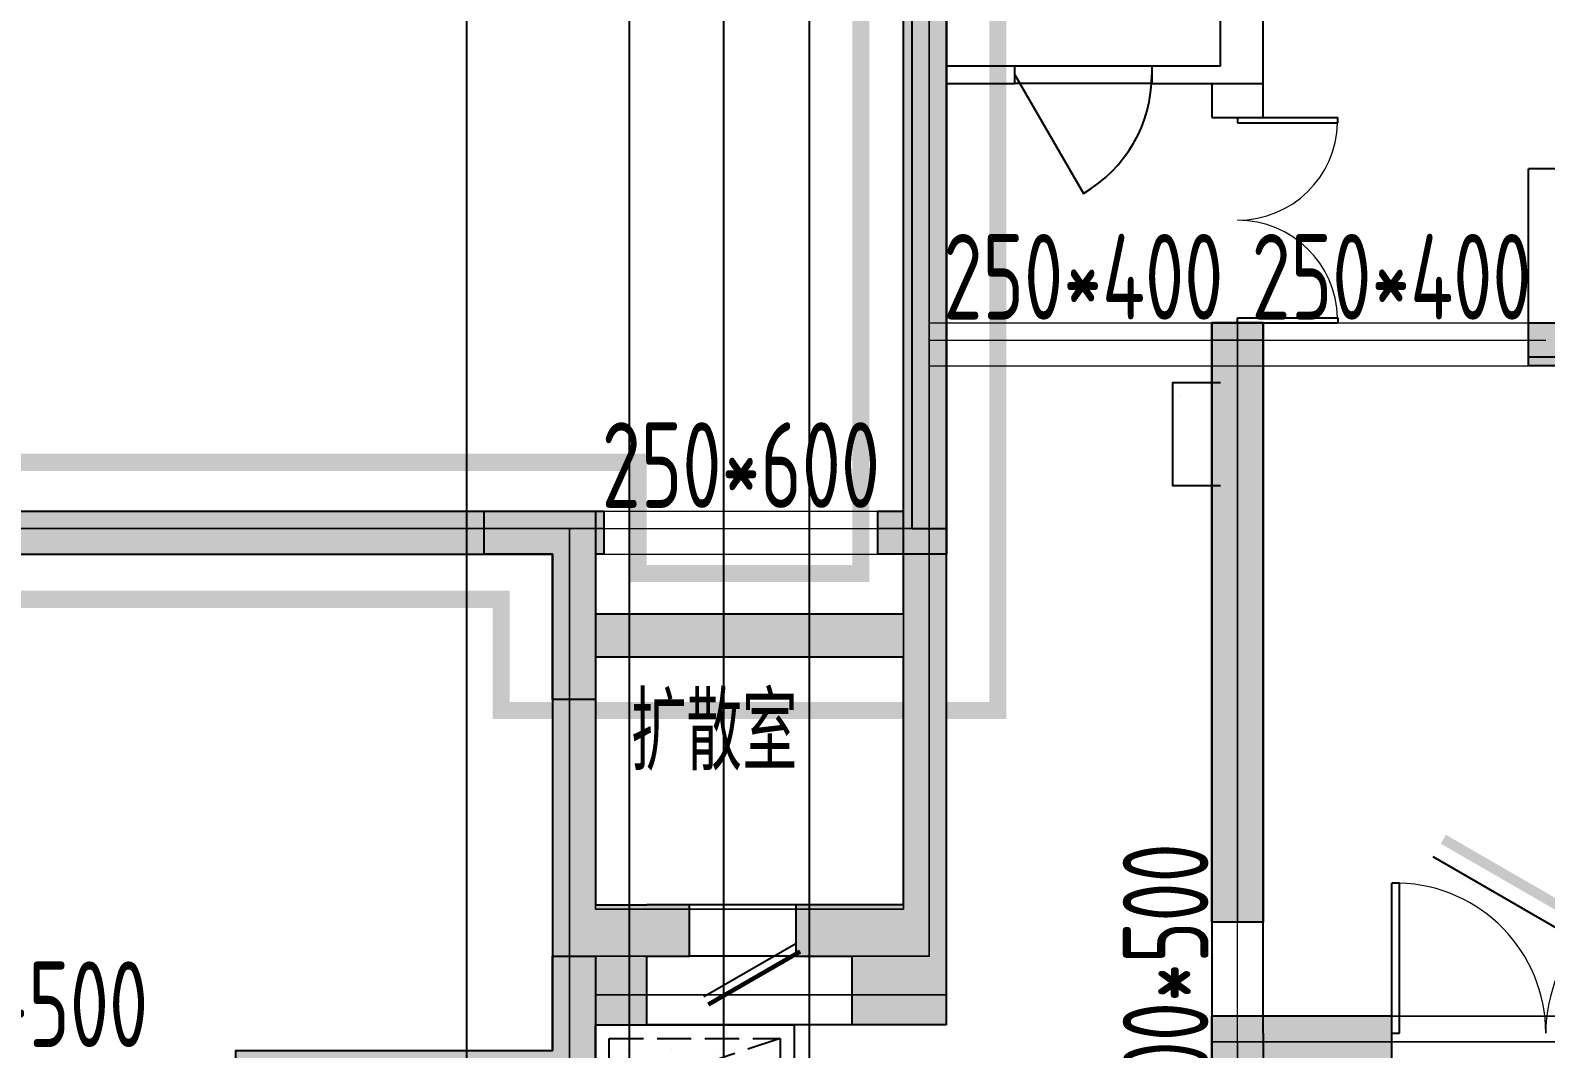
# Model space of a CAD drawing. Extents: x 369444 to 684549, y -549309 to 575337.
# Drawn here: x 486624 to 495474, y 456017 to 461967 of the extents above; entities that cross this region are included whole.
import ezdxf

# ---------------------------------------------------------------- set-up
doc = ezdxf.new("R2010")
doc.units = 0
doc.header["$LTSCALE"] = 1000
doc.header["$MEASUREMENT"] = 0
doc.linetypes.add('__DASH', pattern=[0.35, 0.25, -0.1])
doc.linetypes.add('DASH', pattern=[0.35, 0.25, -0.1])
for name, color, linetype, lineweight, true_color in [('-1-0-1', 7, 'Continuous', 0, 0xc0c0c0), ('-1-1-2', 7, 'Continuous', 0, 0xc0c0c0), ('-2-0-1', 1, 'Continuous', 0, 0xff0000), ('-2-1-2', 9, 'Continuous', 0, 0x808080), ('1-6-1', 7, 'Continuous', 0, 0x55ff55), ('1-6-2', 7, 'Continuous', 0, 0x55ff55), ('12-6-1', 4, 'Continuous', 0, 0x00ffff), ('12-6-2', 4, 'Continuous', 0, 0x00ffff), ('12-6-5', 4, 'Continuous', 0, 0x00ffff)]:
    doc.layers.add(name, color=color, linetype=linetype, lineweight=lineweight, true_color=true_color)
for name, color, linetype in [('AIRD-PLUM', 122, 'Continuous'), ('DOTE', 1, 'Continuous'), ('PUB_HATCH', 8, 'Continuous'), ('S-索引', 123, 'Continuous'), ('WALL', 9, 'Continuous'), ('WINDOW', 4, 'Continuous'), ('填充', 8, 'Continuous'), ('文字', 2, 'Continuous'), ('砼墙', 151, 'Continuous'), ('防火分区线', 7, 'Continuous')]:
    doc.layers.add(name, color=color, linetype=linetype)
doc.styles.add('_TCH_DIM', font='SIMPLEX', dxfattribs={"bigfont": 'GBCBIG'})
doc.styles.add('yjkcad', font='yjkeng.shx', dxfattribs={"width": 0.7, "height": 250, "bigfont": 'yjkchn.shx'})
doc.styles.add('说明', font='TSSDENG', dxfattribs={"width": 0.7, "bigfont": 'HZTXT'})

# ---------------------------------------------------------------- blocks, each defined once
blk = doc.blocks.new('$DorLib2D$00000002')
for p, q in [((-0.5, 0), (-0.5, 0.4875)), ((-0.475, 0.4875), (-0.5, 0.4875)), ((-0.475, 0), (-0.475, 0.4875)), ((0.475, 0), (0.475, 0.4875)), ((0.475, 0.4875), (0.5, 0.4875)), ((0.5, 0), (0.5, 0.4875)), ((-0.5, 0), (-0.475, 0)), ((0.5, 0), (0.475, 0))]:
    blk.add_line(p, q)
at = {"lineweight": 13}
for centre, start, end in [((-0.4875, 0), 0, 88.5307), ((0.4875, 0), 91.4693, 180)]:
    blk.add_arc(centre, 0.4875, start, end, dxfattribs=at)
blk = doc.blocks.new('$DORLIB2D$00000228')
at = {"color": 0, "lineweight": -2}
blk.add_line((0.5, 0), (0, 0.866), dxfattribs=at)
blk.add_arc((0.5, 0), 1, 120, 180, dxfattribs=at)
blk = doc.blocks.new('$DorLib2D$00000193')
at = {"color": 0}
blk.add_line((-0.5, 0.1), (0.366, 0.6), dxfattribs=at)
at = {"color": 0, "const_width": 0.0333}
blk.add_lwpolyline([(-0.5333, 0.1577), (0.3327, 0.6577)], dxfattribs=at)
blk = doc.blocks.new('JSK1000')
at = {"layer": 'AIRD-PLUM'}
h = blk.add_hatch(dxfattribs=at)
h.set_pattern_fill('DOTS', color=8, scale=80, style=0)
h.set_pattern_definition([(0, (-20, -20), (63.5, 127), [0, -127])])
h.paths.add_polyline_path([(80, 1080), (80, 80), (321, 803.3), (1080, 1080)])
at = {"layer": 'AIRD-PLUM', "ltscale": 0.25}
blk.add_lwpolyline([(0, 0), (1160, 0), (1160, 1160), (0, 1160)], close=True, dxfattribs=at)
at = {"layer": 'AIRD-PLUM', "color": 8, "linetype": 'DASH', "ltscale": 0.8}
blk.add_lwpolyline([(80, 80), (1080, 80), (1080, 1080), (80, 1080)], close=True, dxfattribs=at)
blk.add_lwpolyline([(80, 80), (321, 803.3), (1080, 1080)], dxfattribs=at)
blk = doc.blocks.new('A$C69B9310D')
at = {"layer": 'AIRD-PLUM', "xscale": -1, "rotation": 90}
blk.add_blockref('JSK1000', (1160, 1160), dxfattribs=at)
at = {"layer": '文字', "style": '说明', "width": 0.7}
blk.add_text('坑1', height=495, dxfattribs=at).set_placement((302.3, 349.9))
blk = doc.blocks.new('$DorLib2D$00000192')
at = {"color": 0}
blk.add_line((-0.5, 0.125), (0.366, 0.625), dxfattribs=at)
at = {"color": 0, "const_width": 0.0417}
blk.add_lwpolyline([(-0.542, 0.197), (0.324, 0.697)], dxfattribs=at)

msp = doc.modelspace()

# ---------------------------------------------------------------- hatches: boundary and pattern name
at = {"layer": 'PUB_HATCH'}
for points in [[(491774.6, 458427), (491974.6, 458407), (491974.6, 467557), (491724.6, 467807), (491724.6, 458557)], [(483274.6, 459027), (483324.6, 458907), (489674.7, 458907), (489924.7, 459157), (483324.6, 459157)], [(489924.7, 459157), (489674.7, 458907), (489674.7, 458407), (489841.3, 458423.6), (489924.7, 458557)], [(489841.3, 458423.6), (489924.7, 458307), (491724.6, 458307), (491774.6, 458427), (491724.6, 458557), (489924.7, 458557)], [(491724.6, 456857), (491974.6, 456157), (491974.6, 458407), (491774.6, 458427), (491724.6, 458307)], [(489841.3, 458423.6), (489674.7, 458407), (489674.7, 456857), (489874.7, 456577), (489924.7, 456857), (489924.7, 458307)], [(489874.7, 456577), (489674.7, 456857), (489674.7, 456007), (489741.3, 455873.6), (489924.7, 455857), (489924.7, 456157)], [(489874.7, 456577), (489924.7, 456157), (490224.6, 456157), (490224.6, 456857), (489924.7, 456857)], [(490224.6, 456557), (490474.6, 456557), (490474.6, 456857), (490224.6, 456857)], [(491424.6, 456857), (491094.6, 456857), (491094.6, 456557), (491424.6, 456557)], [(491974.6, 456157), (491724.6, 456857), (491424.6, 456857), (491424.6, 456157)], [(493824.6, 455907), (494575.1, 455907), (494575.1, 456207), (493524.6, 456207)], [(493524.6, 454057), (493824.6, 453807), (493824.6, 455907), (493524.6, 456207)]]:
    msp.add_hatch(color=256, dxfattribs=at).paths.add_polyline_path(points)
at = {"layer": '填充'}
h = msp.add_hatch(color=8, dxfattribs=at)
h.dxf.hatch_style = 1
h.paths.add_polyline_path([(507274.5, 462457), (507274.5, 462957), (506774.5, 462957), (506774.5, 462457)], flags=17)
h.paths.add_polyline_path([(500674.5, 462457), (500674.5, 462957), (500174.5, 462957), (500174.5, 462457)], flags=17)
h.paths.add_polyline_path([(497874.5, 462457), (497874.5, 462957), (497374.5, 462957), (497374.5, 462457)], flags=17)
h.paths.add_polyline_path([(510074.5, 462457), (510074.5, 462957), (509524.5, 462957), (509524.5, 462457)], flags=17)
h.paths.add_polyline_path([(509524.5, 460757), (509774.5, 460757), (509774.5, 461157), (509374.5, 461157), (509374.5, 460757)], flags=17)
h.paths.add_polyline_path([(497424.5, 460757), (497574.5, 460757), (497574.5, 461157), (497174.5, 461157), (497174.5, 460757)], flags=17)
h.paths.add_polyline_path([(512274.5, 467357), (510074.5, 467357), (510074.5, 465157), (510624.5, 465157), (510624.5, 464957), (509824.5, 464957), (509824.5, 467607), (512474.5, 467607), (512474.5, 464957), (511724.5, 464957), (511724.5, 465157), (512274.5, 465157)])
h.paths.add_polyline_path([(501674.5, 458107), (501124.5, 458107), (501124.5, 458357), (501674.5, 458357), (502074.5, 458357), (502074.5, 458107), (501924.5, 458107), (501924.5, 455207), (500174.5, 455207), (500174.5, 455457), (501674.5, 455457)])
h.paths.add_polyline_path([(514974.5, 467357), (514324.5, 467357), (514324.5, 467607), (515224.5, 467607), (515224.5, 465807), (514974.5, 465807)])
h.paths.add_polyline_path([(492624.5, 467557), (491974.5, 467557), (491974.5, 466007), (491724.5, 466007), (491724.5, 467807), (492624.5, 467807)])
h.paths.add_polyline_path([(507624.5, 450607), (506774.5, 450607), (506074.5, 450607), (506074.5, 450857), (506524.5, 450857), (506524.5, 454057), (506774.5, 454057), (506774.5, 450857), (507624.5, 450857)])
h.paths.add_polyline_path([(500174.5, 450607), (499324.5, 450607), (499324.5, 450857), (500174.5, 450857), (500174.5, 454057), (500424.5, 454057), (500424.5, 450857), (500874.5, 450857), (500874.5, 450607)])
h.paths.add_polyline_path([(505824.5, 458107), (505274.5, 458107), (505274.5, 455457), (506774.5, 455457), (506774.5, 455207), (505024.5, 455207), (505024.5, 458107), (504874.5, 458107), (504874.5, 458357), (505274.5, 458357), (505824.5, 458357)])
h.paths.add_polyline_path([(521349.5, 458907), (520874.5, 458907), (520874.5, 457157), (520624.5, 457157), (520624.5, 458907), (520524.5, 458907), (520524.5, 459157), (520874.5, 459157), (521349.5, 459157)])
h.paths.add_polyline_path([(517574.5, 450607), (517274.5, 450607), (516874.5, 450607), (516874.5, 450857), (517024.5, 450857), (517024.5, 454457), (517274.5, 454457), (517274.5, 450857), (517574.5, 450857)])
h.paths.add_polyline_path([(514174.5, 450607), (513149.5, 450607), (512374.5, 450607), (512374.5, 450857), (513124.5, 450857), (513124.5, 454557), (513424.5, 454557), (513424.5, 450857), (514174.5, 450857)])
h.paths.add_polyline_path([(489924.5, 456557), (489924.5, 455757), (487824.5, 455757), (487824.5, 456007), (489674.5, 456007), (489674.5, 456557)])
h.paths.add_polyline_path([(497624.5, 465157), (496874.5, 465157), (496874.5, 467557), (494674.5, 467557), (494674.5, 465357), (495224.5, 465357), (495224.5, 465157), (494474.5, 465157), (494474.5, 467807), (497124.5, 467807), (497124.5, 465407), (497624.5, 465407)])
h.paths.add_polyline_path([(509524.5, 458107), (509074.5, 458107), (509074.5, 458357), (509774.5, 458357), (509774.5, 455207), (509524.5, 455207)])
h.paths.add_polyline_path([(497874.5, 458107), (497424.5, 458107), (497424.5, 455207), (497174.5, 455207), (497174.5, 458357), (497874.5, 458357)])
h.paths.add_polyline_path([(489674.5, 450607), (489374.5, 450607), (489374.5, 450857), (489674.5, 450857), (489674.5, 454457), (489924.5, 454457), (489924.5, 450857), (490074.5, 450857), (490074.5, 450607)])
h.paths.add_polyline_path([(486074.5, 458907), (485589.5, 458907), (485589.5, 459157), (486074.5, 459157), (486424.5, 459157), (486424.5, 458907), (486324.5, 458907), (486324.5, 457157), (486074.5, 457157)])
h.paths.add_polyline_path([(523874.5, 449607), (523324.5, 449607), (523324.5, 449857), (523574.5, 449857), (523574.5, 454307), (523874.5, 454307)])
h.paths.add_polyline_path([(483624.5, 449607), (483074.5, 449607), (483074.5, 454307), (483374.5, 454307), (483374.5, 449857), (483624.5, 449857)])
h.paths.add_polyline_path([(515374.5, 458907), (514974.5, 458907), (514974.5, 462457), (514574.5, 462457), (514574.5, 462657), (515224.5, 462657), (515224.5, 459157), (515374.5, 459157)])
h.paths.add_polyline_path([(491974.5, 458907), (491574.5, 458907), (491574.5, 459157), (491724.5, 459157), (491724.5, 462657), (492424.5, 462657), (492424.5, 462457), (491974.5, 462457)])
h.paths.add_polyline_path([(520074.5, 450607), (519374.5, 450607), (519374.5, 450857), (520074.5, 450857), (520074.5, 453757), (520324.5, 453757), (520324.5, 450857), (520324.5, 449857), (520924.5, 449857), (520924.5, 449607), (520074.5, 449607)])
h.paths.add_polyline_path([(493824.5, 460257), (493824.5, 456757), (493524.5, 456757), (493524.5, 460257)])
h.paths.add_polyline_path([(487574.5, 450607), (486874.5, 450607), (486874.5, 449607), (486024.5, 449607), (486024.5, 449857), (486624.5, 449857), (486624.5, 450857), (486624.5, 453757), (486874.5, 453757), (486874.5, 450857), (487574.5, 450857)])
h.paths.add_polyline_path([(513424.5, 460257), (513424.5, 456757), (513124.5, 456757), (513124.5, 460257)])
h.paths.add_polyline_path([(509774.5, 450607), (509424.5, 450607), (509424.5, 450857), (509524.5, 450857), (509524.5, 454057), (509774.5, 454057), (509774.5, 450857), (509974.5, 450857), (509974.5, 450607)])
h.paths.add_polyline_path([(497524.5, 450607), (497174.5, 450607), (496974.5, 450607), (496974.5, 450857), (497174.5, 450857), (497174.5, 454057), (497424.5, 454057), (497424.5, 450857), (497524.5, 450857)])
h.paths.add_polyline_path([(523874.5, 455757), (523174.5, 455757), (523174.5, 456007), (523574.5, 456007), (523574.5, 458907), (523199.5, 458907), (523199.5, 459157), (523874.5, 459157)])
h.paths.add_polyline_path([(483774.5, 455757), (483074.5, 455757), (483074.5, 459157), (483759.5, 459157), (483759.5, 458907), (483374.5, 458907), (483374.5, 456007), (483774.5, 456007)])
h.paths.add_polyline_path([(517024.5, 458907), (516974.5, 458907), (516974.5, 459157), (517274.5, 459157), (517674.5, 459157), (517674.5, 458907), (517274.5, 458907), (517274.5, 458057), (517024.5, 458057)])
h.paths.add_polyline_path([(489974.5, 458907), (489924.5, 458907), (489924.5, 458057), (489674.5, 458057), (489674.5, 458907), (489274.5, 458907), (489274.5, 459157), (489674.5, 459157), (489974.5, 459157)])
h.paths.add_polyline_path([(519124.5, 455757), (517024.5, 455757), (517024.5, 456557), (517274.5, 456557), (517274.5, 456007), (519124.5, 456007)])
edge = h.paths.add_edge_path()
edge.add_line((497374.5, 465157), (497374.5, 465057))
edge.add_line((497374.5, 465057), (497624.5, 465057))
edge.add_line((497624.5, 465057), (497624.5, 465157))
edge.add_line((497424.5, 460757), (497424.5, 460007))
edge.add_line((497424.5, 460007), (495374.5, 460007))
edge.add_line((495374.5, 460007), (495374.5, 460257))
edge.add_line((495374.5, 460257), (497174.5, 460257))
edge.add_line((497174.5, 460257), (497174.5, 460757))
edge.add_line((509774.5, 460757), (509774.5, 460257))
edge.add_line((509774.5, 460257), (511574.5, 460257))
edge.add_line((511574.5, 460257), (511574.5, 460007))
edge.add_line((511574.5, 460007), (509524.5, 460007))
edge.add_line((509524.5, 460007), (509524.5, 460757))
h = msp.add_hatch(color=256, dxfattribs=at)
h.dxf.hatch_style = 1
h.paths.add_polyline_path([(497424.5, 460757), (497174.5, 460757), (497174.5, 460257), (495374.5, 460257), (495374.5, 460007), (497424.5, 460007)])

# ---------------------------------------------------------------- linework, layer by layer
at = {"layer": '-1-0-1', "color": 0}
for p in [(491874.3, 460556.9, -3600), (491874.3, 460156.9, -3600), (493674.3, 460156.9, -3600), (489274.3, 459056.9, -3600), (489774.3, 459056.9, -3600), (489974.3, 459056.9, -3600), (491574.3, 459056.9, -3600), (491874.3, 459056.9, -3600), (489774.3, 458056.9, -3600), (493674.3, 456756.9, -3600), (489774.3, 456556.9, -3600), (491874.3, 456556.9, -3600), (493674.3, 456057.2, -3600)]:
    msp.add_point(p, dxfattribs=at)
at = {"layer": '-1-1-2', "color": 0}
for p, q in [((491874.3, 460556.9, -3600), (491874.3, 460556.9)), ((491874.3, 460156.9, -3600), (491874.3, 460156.9)), ((493674.3, 460156.9, -3600), (493674.3, 460156.9)), ((489274.3, 459056.9, -3600), (489274.3, 459056.9)), ((489774.3, 459056.9, -3600), (489774.3, 459056.9)), ((489974.3, 459056.9, -3600), (489974.3, 459056.9)), ((491574.3, 459056.9, -3600), (491574.3, 459056.9)), ((491874.3, 459056.9, -3600), (491874.3, 459056.9)), ((489774.3, 458056.9, -3600), (489774.3, 458056.9)), ((493674.3, 456756.9, -3600), (493674.3, 456756.9)), ((489774.3, 456556.9, -3600), (489774.3, 456556.9)), ((491874.3, 456556.9, -3600), (491874.3, 456556.9)), ((493674.3, 456057.2, -3600), (493674.3, 456057.2))]:
    msp.add_line(p, q, dxfattribs=at)
at = {"layer": '-2-0-1', "color": 0}
for p, q in [((491874.3, 460556.9, -3600), (491874.3, 462556.9, -3600)), ((491874.3, 460156.9, -3600), (491874.3, 460556.9, -3600)), ((491874.3, 460156.9, -3600), (493674.3, 460156.9, -3600)), ((491874.3, 459056.9, -3600), (491874.3, 460156.9, -3600)), ((493674.3, 456756.9, -3600), (493674.3, 460156.9, -3600)), ((493674.3, 460156.9, -3600), (495474.3, 460156.9, -3600)), ((486424.3, 459056.9, -3600), (489274.3, 459056.9, -3600)), ((489274.3, 459056.9, -3600), (489774.3, 459056.9, -3600)), ((489774.3, 458056.9, -3600), (489774.3, 459056.9, -3600)), ((489774.3, 459056.9, -3600), (489974.3, 459056.9, -3600)), ((489974.3, 459056.9, -3600), (491574.3, 459056.9, -3600)), ((491574.3, 459056.9, -3600), (491874.3, 459056.9, -3600)), ((491874.3, 456556.9, -3600), (491874.3, 459056.9, -3600)), ((489774.3, 456556.9, -3600), (489774.3, 458056.9, -3600)), ((493674.3, 456057.2, -3600), (493674.3, 456756.9, -3600)), ((489774.3, 456556.9, -3600), (491874.3, 456556.9, -3600)), ((489774.3, 455856.9, -3600), (489774.3, 456556.9, -3600)), ((493674.3, 456057.2, -3600), (497274.3, 456057.2, -3600)), ((493674.3, 454556.9, -3600), (493674.3, 456057.2, -3600))]:
    msp.add_line(p, q, dxfattribs=at)
at = {"layer": '-2-1-2', "color": 0}
for p, q in [((491874.3, 460556.9), (491874.3, 462556.9)), ((491874.3, 460156.9), (491874.3, 460556.9)), ((491874.3, 460156.9), (493674.3, 460156.9)), ((491874.3, 459056.9), (491874.3, 460156.9)), ((493674.3, 456756.9), (493674.3, 460156.9)), ((493674.3, 460156.9), (495474.3, 460156.9)), ((486424.3, 459056.9), (489274.3, 459056.9)), ((489274.3, 459056.9), (489774.3, 459056.9)), ((489774.3, 458056.9), (489774.3, 459056.9)), ((489774.3, 459056.9), (489974.3, 459056.9)), ((489974.3, 459056.9), (491574.3, 459056.9)), ((491574.3, 459056.9), (491874.3, 459056.9)), ((491874.3, 456556.9), (491874.3, 459056.9)), ((489774.3, 456556.9), (489774.3, 458056.9)), ((493674.3, 456057.2), (493674.3, 456756.9)), ((489774.3, 456556.9), (491874.3, 456556.9)), ((489774.3, 455856.9), (489774.3, 456556.9)), ((493674.3, 456057.2), (497274.3, 456057.2)), ((493674.3, 454556.9), (493674.3, 456057.2))]:
    msp.add_line(p, q, dxfattribs=at)
at = {"layer": '1-6-1', "color": 0}
for p, q in [((491724.3, 462556.9, -3600), (491724.3, 460556.9, -3600)), ((491724.3, 460556.9), (491724.3, 462556.9)), ((491974.3, 462456.9), (491974.3, 460556.9)), ((491974.3, 460556.9, -3600), (491974.3, 462456.9, -3600)), ((491724.3, 460556.9, -3600), (491724.3, 460556.9)), ((491724.3, 460556.9, -3600), (491724.3, 460156.9, -3600)), ((491724.3, 460556.9), (491724.3, 460556.9, -3600)), ((491724.3, 460156.9), (491724.3, 460556.9)), ((491974.3, 460556.9), (491974.3, 460556.9, -3600)), ((491974.3, 460556.9), (491974.3, 460156.9)), ((491974.3, 460556.9, -3600), (491974.3, 460556.9)), ((491974.3, 460156.9, -3600), (491974.3, 460556.9, -3600)), ((491724.3, 460156.9, -3600), (491724.3, 460156.9)), ((491724.3, 460156.9, -3600), (491724.3, 459156.9, -3600)), ((491724.3, 460156.9), (491724.3, 460156.9, -3600)), ((491724.3, 459156.9), (491724.3, 460156.9)), ((491974.3, 460156.9), (491974.3, 460156.9, -3600)), ((491974.3, 460156.9), (491974.3, 459056.9)), ((491974.3, 460156.9, -3600), (491974.3, 460156.9)), ((491974.3, 459056.9, -3600), (491974.3, 460156.9, -3600)), ((493524.3, 460156.9, -3600), (493524.3, 456756.9, -3600)), ((493524.3, 460156.9), (493524.3, 460156.9, -3600)), ((493524.3, 456756.9), (493524.3, 460156.9)), ((493524.3, 460156.9, -3600), (493524.3, 460156.9)), ((493824.3, 460156.9, -3600), (493524.3, 460156.9, -3600)), ((493524.3, 460156.9), (493824.3, 460156.9)), ((493824.3, 460156.9), (493824.3, 456756.9)), ((493824.3, 460156.9, -3600), (493824.3, 460156.9)), ((493824.3, 456756.9, -3600), (493824.3, 460156.9, -3600)), ((493824.3, 460156.9), (493824.3, 460156.9, -3600)), ((489274.3, 459156.9, -3600), (486424.3, 459156.9, -3600)), ((486424.3, 459156.9), (489274.3, 459156.9)), ((489274.3, 459156.9), (489274.3, 459156.9, -3600)), ((489274.3, 459156.9, -3600), (489274.3, 459156.9)), ((489774.3, 459156.9, -3600), (489274.3, 459156.9, -3600)), ((489274.3, 459156.9), (489774.3, 459156.9)), ((489774.3, 459156.9), (489774.3, 459156.9, -3600)), ((489774.3, 459156.9, -3600), (489774.3, 459156.9)), ((489974.3, 459156.9, -3600), (489774.3, 459156.9, -3600)), ((489774.3, 459156.9), (489974.3, 459156.9)), ((489974.3, 459156.9), (489974.3, 459156.9, -3600)), ((489974.3, 459156.9, -3600), (489974.3, 459156.9)), ((489974.3, 458906.9, -3600), (489974.3, 459156.9, -3600)), ((489974.3, 459156.9), (489974.3, 458906.9)), ((491574.3, 459156.9, -3600), (491574.3, 459156.9)), ((491724.3, 459156.9, -3600), (491574.3, 459156.9, -3600)), ((491574.3, 459156.9), (491724.3, 459156.9)), ((491574.3, 459156.9, -3600), (491574.3, 458906.9, -3600)), ((491574.3, 459156.9), (491574.3, 459156.9, -3600)), ((491574.3, 458906.9), (491574.3, 459156.9)), ((491724.3, 459156.9, -3600), (491724.3, 459156.9)), ((491724.3, 459156.9), (491724.3, 459156.9, -3600)), ((491974.3, 459056.9), (491974.3, 456331.9)), ((491974.3, 459056.9, -3600), (491974.3, 459056.9)), ((491974.3, 456331.9, -3600), (491974.3, 459056.9, -3600)), ((491974.3, 459056.9), (491974.3, 459056.9, -3600)), ((489274.3, 458906.9), (486424.3, 458906.9)), ((486424.3, 458906.9, -3600), (489274.3, 458906.9, -3600)), ((489274.3, 458906.9, -3600), (489274.3, 458906.9)), ((489274.3, 458906.9), (489274.3, 458906.9, -3600)), ((489674.3, 458906.9), (489274.3, 458906.9)), ((489274.3, 458906.9, -3600), (489674.3, 458906.9, -3600)), ((489674.3, 458906.9, -3600), (489674.3, 458056.9, -3600)), ((489674.3, 458906.9), (489674.3, 458906.9, -3600)), ((489674.3, 458056.9), (489674.3, 458906.9)), ((489674.3, 458906.9, -3600), (489674.3, 458906.9)), ((489924.3, 458906.9), (489924.3, 458056.9)), ((489924.3, 458906.9, -3600), (489924.3, 458906.9)), ((489924.3, 458056.9, -3600), (489924.3, 458906.9, -3600)), ((489924.3, 458906.9), (489924.3, 458906.9, -3600)), ((489974.3, 458906.9), (489924.3, 458906.9)), ((489924.3, 458906.9, -3600), (489974.3, 458906.9, -3600)), ((489974.3, 458906.9, -3600), (489974.3, 458906.9)), ((489974.3, 458906.9), (489974.3, 458906.9, -3600)), ((491574.3, 458906.9), (491574.3, 458906.9, -3600)), ((491724.3, 458906.9), (491574.3, 458906.9)), ((491574.3, 458906.9, -3600), (491724.3, 458906.9, -3600)), ((491574.3, 458906.9, -3600), (491574.3, 458906.9)), ((491724.3, 458906.9, -3600), (491724.3, 456831.9, -3600)), ((491724.3, 458906.9), (491724.3, 458906.9, -3600)), ((491724.3, 456831.9), (491724.3, 458906.9)), ((491724.3, 458906.9, -3600), (491724.3, 458906.9)), ((489674.3, 458056.9, -3600), (489674.3, 456556.9, -3600)), ((489674.3, 458056.9), (489674.3, 458056.9, -3600)), ((489674.3, 456556.9), (489674.3, 458056.9)), ((489674.3, 458056.9, -3600), (489674.3, 458056.9)), ((489924.3, 458056.9), (489924.3, 456831.9)), ((489924.3, 458056.9, -3600), (489924.3, 458056.9)), ((489924.3, 456831.9, -3600), (489924.3, 458056.9, -3600)), ((489924.3, 458056.9), (489924.3, 458056.9, -3600)), ((489924.3, 456831.9), (489924.3, 456831.9, -3600)), ((489924.3, 456831.9, -3600), (489924.3, 456831.9)), ((491724.3, 456831.9, -3600), (489924.3, 456831.9, -3600)), ((489924.3, 456831.9), (491724.3, 456831.9)), ((491724.3, 456831.9), (491724.3, 456831.9, -3600)), ((491724.3, 456831.9, -3600), (491724.3, 456831.9)), ((493524.3, 456756.9, -3600), (493524.3, 456756.9)), ((493524.3, 456756.9, -3600), (493824.3, 456756.9, -3600)), ((493524.3, 456756.9), (493524.3, 456756.9, -3600)), ((493824.3, 456756.9), (493524.3, 456756.9)), ((493824.3, 456756.9), (493824.3, 456756.9, -3600)), ((493824.3, 456756.9, -3600), (493824.3, 456756.9)), ((489674.3, 456556.9, -3600), (489674.3, 456556.9)), ((489674.3, 456556.9, -3600), (489674.3, 456006.9, -3600)), ((489674.3, 456556.9), (489674.3, 456556.9, -3600)), ((489674.3, 456006.9), (489674.3, 456556.9)), ((489924.3, 456331.9), (489924.3, 456331.9, -3600)), ((491974.3, 456331.9), (489924.3, 456331.9)), ((489924.3, 456331.9, -3600), (491974.3, 456331.9, -3600)), ((489924.3, 456331.9), (489924.3, 455856.9)), ((489924.3, 456331.9, -3600), (489924.3, 456331.9)), ((489924.3, 455856.9, -3600), (489924.3, 456331.9, -3600)), ((491974.3, 456331.9, -3600), (491974.3, 456331.9)), ((491974.3, 456331.9), (491974.3, 456331.9, -3600)), ((493524.3, 456207.2, -3600), (493524.3, 454556.9, -3600)), ((493524.3, 456207.2), (493524.3, 456207.2, -3600)), ((493524.3, 454556.9), (493524.3, 456207.2)), ((493524.3, 456207.2, -3600), (493524.3, 456207.2)), ((497174.3, 456207.2, -3600), (493524.3, 456207.2, -3600)), ((493524.3, 456207.2), (497174.3, 456207.2))]:
    msp.add_line(p, q, dxfattribs=at)
at = {"layer": '1-6-2', "color": 0}
for p, q in [((491874.3, 462556.9), (491874.3, 460556.9)), ((491874.3, 460556.9, -3600), (491874.3, 462556.9, -3600)), ((491874.3, 460556.9), (491874.3, 460556.9, -3600)), ((491874.3, 460556.9), (491874.3, 460156.9)), ((491874.3, 460556.9, -3600), (491874.3, 460556.9)), ((491874.3, 460156.9, -3600), (491874.3, 460556.9, -3600)), ((491874.3, 460156.9), (491874.3, 460156.9, -3600)), ((491874.3, 460156.9), (491874.3, 459056.9)), ((491874.3, 460156.9, -3600), (491874.3, 460156.9)), ((491874.3, 459056.9, -3600), (491874.3, 460156.9, -3600)), ((493674.3, 460156.9), (493674.3, 456756.9)), ((493674.3, 460156.9, -3600), (493674.3, 460156.9)), ((493674.3, 456756.9, -3600), (493674.3, 460156.9, -3600)), ((489274.3, 459056.9), (486424.3, 459056.9)), ((486424.3, 459056.9, -3600), (489274.3, 459056.9, -3600)), ((489274.3, 459056.9, -3600), (489274.3, 459056.9)), ((489274.3, 459056.9), (489274.3, 459056.9, -3600)), ((489774.3, 459056.9), (489274.3, 459056.9)), ((489274.3, 459056.9, -3600), (489774.3, 459056.9, -3600)), ((489774.3, 459056.9), (489774.3, 458056.9)), ((489774.3, 459056.9, -3600), (489774.3, 459056.9)), ((489774.3, 458056.9, -3600), (489774.3, 459056.9, -3600)), ((489774.3, 459056.9, -3600), (489774.3, 459056.9)), ((489774.3, 459056.9), (489774.3, 459056.9, -3600)), ((489974.3, 459056.9), (489774.3, 459056.9)), ((489774.3, 459056.9, -3600), (489974.3, 459056.9, -3600)), ((489974.3, 459056.9, -3600), (489974.3, 459056.9)), ((491574.3, 459056.9), (491574.3, 459056.9, -3600)), ((491874.3, 459056.9), (491574.3, 459056.9)), ((491574.3, 459056.9, -3600), (491874.3, 459056.9, -3600)), ((491874.3, 459056.9), (491874.3, 456556.9)), ((491874.3, 459056.9, -3600), (491874.3, 459056.9)), ((491874.3, 456556.9, -3600), (491874.3, 459056.9, -3600)), ((491874.3, 459056.9), (491874.3, 459056.9, -3600)), ((491874.3, 459056.9, -3600), (491874.3, 459056.9)), ((489774.3, 458056.9), (489774.3, 456556.9)), ((489774.3, 458056.9, -3600), (489774.3, 458056.9)), ((489774.3, 456556.9, -3600), (489774.3, 458056.9, -3600)), ((489774.3, 458056.9), (489774.3, 458056.9, -3600)), ((493674.3, 456756.9), (493674.3, 456756.9, -3600)), ((489774.3, 456556.9), (489774.3, 456556.9, -3600)), ((489774.3, 456556.9), (489774.3, 456556.9, -3600)), ((491874.3, 456556.9), (489774.3, 456556.9)), ((489774.3, 456556.9, -3600), (491874.3, 456556.9, -3600)), ((489774.3, 456556.9), (489774.3, 455856.9)), ((489774.3, 456556.9, -3600), (489774.3, 456556.9)), ((489774.3, 455856.9, -3600), (489774.3, 456556.9, -3600)), ((491874.3, 456556.9, -3600), (491874.3, 456556.9)), ((491874.3, 456556.9), (491874.3, 456556.9, -3600)), ((493674.3, 456057.2), (493674.3, 454556.9)), ((493674.3, 456057.2, -3600), (493674.3, 456057.2)), ((493674.3, 454556.9, -3600), (493674.3, 456057.2, -3600)), ((493674.3, 456057.2), (493674.3, 456057.2, -3600)), ((497274.3, 456057.2), (493674.3, 456057.2)), ((493674.3, 456057.2, -3600), (497274.3, 456057.2, -3600))]:
    msp.add_line(p, q, dxfattribs=at)
at = {"layer": '12-6-1', "color": 0}
for p, q in [((491874.3, 460256.9), (491874.3, 460006.9)), ((491874.3, 460256.9, -400), (491874.3, 460256.9)), ((491874.3, 460006.9, -400), (491874.3, 460256.9, -400)), ((491874.3, 460256.9), (493674.3, 460256.9)), ((491874.3, 460256.9, -400), (493674.3, 460256.9, -400)), ((493674.3, 460256.9), (493674.3, 460006.9)), ((493674.3, 460256.9, -400), (493674.3, 460256.9)), ((493674.3, 460006.9, -400), (493674.3, 460256.9, -400)), ((493674.3, 460256.9), (493674.3, 460006.9)), ((493674.3, 460256.9, -400), (493674.3, 460256.9)), ((493674.3, 460006.9, -400), (493674.3, 460256.9, -400)), ((493674.3, 460256.9), (495474.3, 460256.9)), ((493674.3, 460256.9, -400), (495474.3, 460256.9, -400)), ((491874.3, 460006.9), (491874.3, 460006.9, -400)), ((491874.3, 460006.9), (493674.3, 460006.9)), ((491874.3, 460006.9, -400), (493674.3, 460006.9, -400)), ((493674.3, 460006.9), (493674.3, 460006.9, -400)), ((493674.3, 460006.9), (493674.3, 460006.9, -400)), ((493674.3, 460006.9), (495474.3, 460006.9)), ((493674.3, 460006.9, -400), (495474.3, 460006.9, -400)), ((489974.3, 459156.9), (489974.3, 458906.9)), ((489974.3, 459156.9, -600), (489974.3, 459156.9)), ((489974.3, 458906.9, -600), (489974.3, 459156.9, -600)), ((489974.3, 459156.9), (491574.3, 459156.9)), ((489974.3, 459156.9, -600), (491574.3, 459156.9, -600)), ((491574.3, 459156.9), (491574.3, 458906.9)), ((491574.3, 459156.9, -600), (491574.3, 459156.9)), ((491574.3, 458906.9, -600), (491574.3, 459156.9, -600)), ((489974.3, 458906.9), (489974.3, 458906.9, -600)), ((489974.3, 458906.9), (491574.3, 458906.9)), ((489974.3, 458906.9, -600), (491574.3, 458906.9, -600)), ((491574.3, 458906.9), (491574.3, 458906.9, -600)), ((493524.3, 456756.9), (493824.3, 456756.9)), ((493524.3, 456756.9, -500), (493524.3, 456756.9)), ((493824.3, 456756.9, -500), (493524.3, 456756.9, -500)), ((493524.3, 456057.2), (493524.3, 456756.9)), ((493524.3, 456057.2, -500), (493524.3, 456756.9, -500)), ((493824.3, 456756.9), (493824.3, 456756.9, -500)), ((493824.3, 456057.2), (493824.3, 456756.9)), ((493824.3, 456057.2, -500), (493824.3, 456756.9, -500)), ((493524.3, 456057.2), (493824.3, 456057.2)), ((493524.3, 456057.2, -500), (493524.3, 456057.2)), ((493824.3, 456057.2, -500), (493524.3, 456057.2, -500)), ((493824.3, 456057.2), (493824.3, 456057.2, -500))]:
    msp.add_line(p, q, dxfattribs=at)
at = {"layer": '12-6-2', "color": 0}
for p, q in [((491874.3, 460156.9), (493674.3, 460156.9)), ((493674.3, 460156.9), (495474.3, 460156.9)), ((489974.3, 459056.9), (491574.3, 459056.9)), ((493674.3, 456057.2), (493674.3, 456756.9))]:
    msp.add_line(p, q, dxfattribs=at)
at = {"layer": 'DOTE', "color": 8}
for p, q in [((489174.5, 59364.2), (489174.5, 476704.8)), ((490124.5, 59364.2), (490124.5, 476704.8)), ((490674.5, 59364.2), (490674.5, 476704.8)), ((491174.5, 59364.2), (491174.5, 476704.8))]:
    msp.add_line(p, q, dxfattribs=at)
at = {"layer": 'S-索引'}
msp.add_line((493341.9, 459835.1), (493341.9, 459835.1), dxfattribs=at)
msp.add_circle((493341.9, 459835.1), 0, dxfattribs=at)
at = {"layer": 'WALL'}
for p, q in [((491724.6, 458557), (491724.6, 467807)), ((491974.6, 458407), (491974.6, 467557)), ((491774.5, 461757), (491774.5, 462557)), ((491974.5, 461757), (491974.5, 462457)), ((493574.5, 461757), (493574.5, 462457)), ((493824.5, 461657), (493824.5, 462457)), ((491774.5, 459057), (491774.5, 461757)), ((492374.3, 461757), (491974.5, 461757)), ((492374.3, 461657), (492374.3, 461757)), ((493574.5, 461757), (493174.3, 461757)), ((493174.3, 461757), (493174.3, 461657)), ((491974.5, 461657), (492374.3, 461657)), ((491974.5, 459057), (491974.5, 461657)), ((493174.3, 461657), (493824.5, 461657)), ((493524.5, 461657), (493524.5, 461457)), ((493824.5, 461457), (493824.5, 461657)), ((493524.5, 461457), (493824.5, 461457)), ((495374.5, 460057), (495374.5, 461157)), ((495977.4, 461157), (495374.5, 461157)), ((493824.5, 460257), (493524.5, 460257)), ((493524.5, 460257), (493524.5, 456107)), ((493824.5, 456107), (493824.5, 460257)), ((497374.5, 460057), (495374.5, 460057)), ((483324.6, 459157), (489924.7, 459157)), ((489924.7, 459157), (489924.7, 458557)), ((491774.5, 459057), (491974.5, 459057)), ((483324.6, 458907), (489674.7, 458907)), ((489674.7, 458907), (489674.7, 458407)), ((489924.7, 458557), (491724.6, 458557)), ((489674.7, 458407), (489674.7, 456857)), ((491974.6, 456157), (491974.6, 458407)), ((489924.7, 458307), (491724.6, 458307)), ((489924.7, 458307), (489924.7, 456857)), ((491724.6, 456857), (491724.6, 458307)), ((489674.7, 456857), (489674.7, 456007)), ((489924.7, 456857), (490224.6, 456857)), ((490474.6, 456857), (490224.6, 456857)), ((490474.6, 456557), (490474.6, 456857)), ((491424.6, 456857), (491094.6, 456857)), ((491094.6, 456857), (491094.6, 456557)), ((491724.6, 456857), (491424.6, 456857)), ((490224.6, 456157), (490224.6, 456557)), ((490224.6, 456557), (490474.6, 456557)), ((491094.6, 456557), (491424.6, 456557)), ((491424.6, 456157), (491424.6, 456557)), ((489924.7, 456157), (490224.6, 456157)), ((489924.7, 456157), (489924.7, 455857)), ((491974.6, 456157), (491424.6, 456157)), ((494575.1, 456207), (493524.6, 456207)), ((493524.6, 454057), (493524.6, 456207)), ((494575, 456207), (493824.5, 456207)), ((494575, 456007), (494575, 456207)), ((494575.1, 455907), (494575.1, 456207)), ((493524.5, 456107), (493524.5, 454357)), ((493824.5, 456107), (493824.5, 454357))]:
    msp.add_line(p, q, dxfattribs=at)
at = {"layer": 'WINDOW'}
for p, q in [((493174.3, 461757, 0), (492374.3, 461757, 0)), ((493174.3, 461657, 0), (492374.3, 461657, 0)), ((491424.6, 456157, 0), (490224.6, 456157, 0))]:
    msp.add_line(p, q, dxfattribs=at)
at = {"layer": 'WINDOW', "color": 0}
for p, q in [((491094.6, 456857, 0.1), (490474.6, 456857, 0.1)), ((491094.6, 456557, 0.1), (490474.6, 456557, 0.1))]:
    msp.add_line(p, q, dxfattribs=at)
at = {"layer": 'WINDOW'}
msp.add_lwpolyline([(493574.5, 459906.6), (493294.5, 459906.6), (493294.5, 459306.6), (493574.5, 459306.6)], dxfattribs=at)
at = {"layer": '砼墙', "color": 8, "ltscale": 1}
for points in [[(491974.5, 458907), (491574.5, 458907), (491574.5, 459157), (491724.5, 459157), (491724.5, 462657), (492424.5, 462657), (492424.5, 462457), (491974.5, 462457)], [(493824.5, 460257), (493824.5, 456757), (493524.5, 456757), (493524.5, 460257)], [(489974.5, 458907), (489924.5, 458907), (489924.5, 458057), (489674.5, 458057), (489674.5, 458907), (489274.5, 458907), (489274.5, 459157), (489674.5, 459157), (489974.5, 459157)], [(489924.5, 456557), (489924.5, 455757), (487824.5, 455757), (487824.5, 456007), (489674.5, 456007), (489674.5, 456557)]]:
    msp.add_lwpolyline(points, close=True, dxfattribs=at)
msp.add_lwpolyline([(497424.5, 460757), (497424.5, 460007), (495374.5, 460007), (495374.5, 460257), (497174.5, 460257), (497174.5, 460757)], dxfattribs=at)
at = {"layer": '防火分区线', "linetype": '__DASH', "lineweight": -2, "ltscale": 8, "const_width": 100}
for points in [[(505574.5, 458656.7), (501424.5, 458656.7), (501424.5, 455806.7), (499874.5, 455806.7), (499874.5, 455742.6), (497724.6, 455742.7), (497724.6, 457842.7), (499674.6, 457842.7), (499674.6, 460642.8), (500974.6, 460642.8), (500974.6, 468042.7), (491474.5, 468042.8), (491474.5, 458792.7), (490174.6, 458792.7), (490174.6, 459442.7), (482824.6, 459442.7), (482824.6, 445207), (479124.6, 445207), (479124.6, 455957), (478974.5, 455957), (478974.5, 470356.9), (537464.5, 470356.9)], [(510124.5, 455006.7), (504774.6, 455006.9), (504774.5, 457856.7), (502224.5, 457856.7), (502224.5, 455006.7), (500674.5, 455006.7), (500674.5, 454942.6), (496924.6, 454942.7), (496924.6, 458642.7), (498874.6, 458642.7), (498874.6, 461442.8), (500174.6, 461442.8), (500174.6, 467242.7), (492274.5, 467242.8), (492274.5, 457992.7), (489374.6, 457992.7), (489374.6, 458642.7), (483624.6, 458642.7), (483624.6, 444407)]]:
    msp.add_lwpolyline(points, dxfattribs=at)
at = {"layer": '防火分区线', "color": 130, "linetype": 'DASH', "ltscale": 8, "const_width": 100}
for points in [[(499074.5, 406256.7), (499074.5, 450307), (500674.5, 450307), (500674.6, 455742.6), (497724.6, 455742.7), (497724.6, 457842.7), (499674.6, 457842.7), (499674.6, 460642.8), (500974.6, 460642.8), (500974.6, 468042.7), (491474.5, 468042.8), (491474.5, 458792.7), (490174.6, 458792.7), (490174.6, 459442.7), (482824.6, 459442.7), (482824.6, 445207), (478324.6, 445207), (478324.5, 434207)], [(498274.5, 407056.8), (498274.5, 451107), (499874.5, 451107), (499874.6, 454942.6), (496924.6, 454942.7), (496924.6, 458642.7), (498874.6, 458642.7), (498874.6, 461442.8), (500174.6, 461442.8), (500174.6, 467242.7), (492274.5, 467242.8), (492274.5, 457992.7), (489374.6, 457992.7), (489374.6, 458642.7), (483624.6, 458642.7), (483624.6, 444407)]]:
    msp.add_lwpolyline(points, dxfattribs=at)

# ---------------------------------------------------------------- block references
at = {"layer": 'WINDOW'}
for name, p, xscale, yscale, zscale, rotation in [('$DORLIB2D$00000228', (492774.3, 461707), 800, 800, 800, 180), ('$DorLib2D$00000002', (493674.5, 460857), 1200, 1200, -1200, 270)]:
    msp.add_blockref(name, p, dxfattribs=dict(at, xscale=xscale, yscale=yscale, zscale=zscale, rotation=rotation))
at = {"layer": 'WINDOW', "color": 0, "xscale": -1800, "yscale": 1800, "zscale": 1800}
msp.add_blockref('$DorLib2D$00000193', (495475.1, 456057), dxfattribs=at)
at = {"layer": 'WINDOW', "xscale": 1800, "yscale": 1800, "zscale": 1800}
msp.add_blockref('$DorLib2D$00000002', (495475, 456107), dxfattribs=at)
at = {"layer": 'WINDOW', "color": 0, "xscale": 620, "yscale": 620, "zscale": 620, "rotation": 180.0000100859123}
msp.add_blockref('$DorLib2D$00000192', (490784.6, 456707), dxfattribs=at)
at = {"layer": '填充'}
msp.add_blockref('A$C69B9310D', (489924.6, 454997, 0), dxfattribs=at)

# ---------------------------------------------------------------- texts
at = {"color": 2, "style": '_TCH_DIM'}
msp.add_text('扩散室', height=450, rotation=0, dxfattribs=at).set_placement((490132.7, 457643.2, 0.1))
at = {"layer": '12-6-5', "color": 0, "char_height": 500, "attachment_point": 8, "style": 'yjkcad'}
for s, insert in [('250*400', (492774.3, 460276.9)), ('250*400', (494574.3, 460276.9)), ('250*600', (490774.3, 459176.9)), ('250*500', (486499.3, 456026.9))]:
    msp.add_mtext(s, dxfattribs=dict(at, insert=insert))
at = {"layer": '12-6-5', "color": 0, "insert": (493504.3, 456407.1), "char_height": 500, "attachment_point": 8, "rotation": 90, "style": 'yjkcad'}
msp.add_mtext('300*500', dxfattribs=at)

doc.saveas('drawing.dxf')
